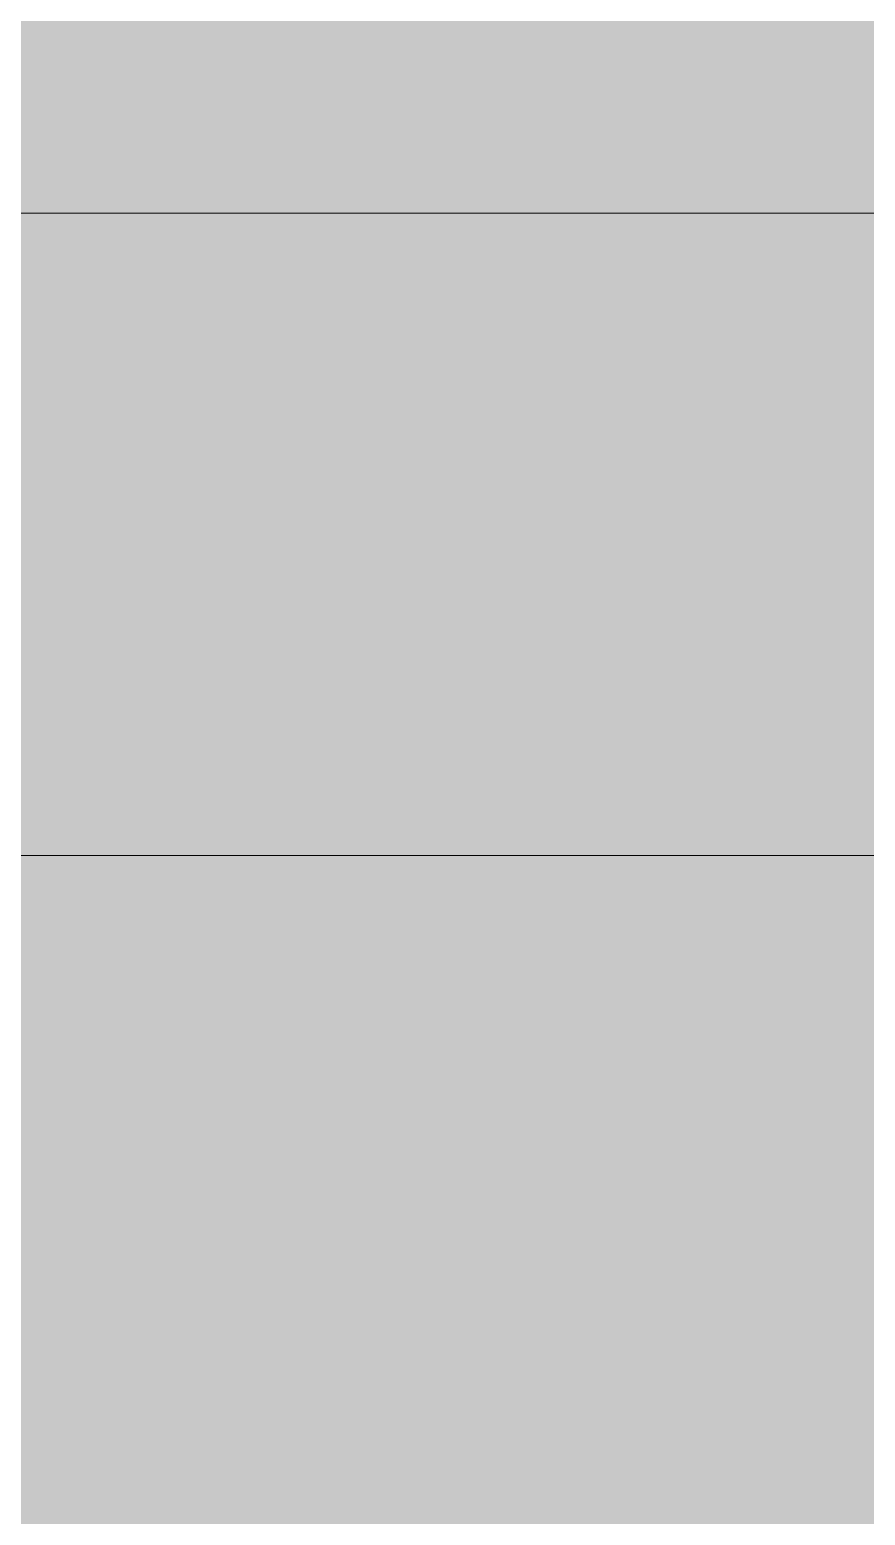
# Model space of a CAD drawing. Header units: inches. Extents: x -4169 to -1846, y 9706 to 12377.
# Drawn here: x -3407.47 to -3405.19, y 10393.077 to 10397.132 of the extents above; entities that cross this region are included whole.
import ezdxf

# ---------------------------------------------------------------- set-up
doc = ezdxf.new("R2010")
doc.units = ezdxf.units.IN
doc.header["$MEASUREMENT"] = 0
for name, color, linetype, lineweight in [('P-PIPE', 3, 'Continuous', 9), ('P-PIPE-1', 3, 'Continuous', 5), ('S-BEAM', 12, 'Continuous', 9)]:
    doc.layers.add(name, color=color, linetype=linetype, lineweight=lineweight)

# ---------------------------------------------------------------- blocks, each defined once
blk = doc.blocks.new('Dimension Lumber - LVL - 3_5X5_5-V143-ENLARGED RCP - 1ST FLOOR PLAN')
at = {"layer": 'S-BEAM'}
h = blk.add_hatch(color=256, dxfattribs=at)
h.paths.add_polyline_path([(34.4875, -1.75), (34.4875, 1.75), (23.1494, 1.75), (23.1494, -1.75), (31.7074, -1.75)], flags=0)
h.paths.add_polyline_path([(20.7744, -1.75), (20.7744, 1.75), (19.0213, 1.75), (19.0213, -1.75)], flags=0)
h.paths.add_polyline_path([(16.6463, -1.75), (16.6463, 1.75), (14.7787, 1.75), (14.7787, -1.75), (15.7098, -1.75)], flags=0)
h.paths.add_polyline_path([(12.4037, -1.75), (12.4037, 1.75), (-34.7625, 1.75), (-34.7625, -1.75), (5.6556, -1.75)], flags=0)

msp = doc.modelspace()

# ---------------------------------------------------------------- hatches: boundary and pattern name
at = {"layer": 'P-PIPE-1'}
h = msp.add_hatch(color=256, dxfattribs=at)
h.paths.add_polyline_path([(-3435.3237, 10396.6305), (-2798.2302, 10396.6588), (-2798.2302, 10397.818), (-3435.3237, 10397.818), (-3435.3237, 10396.6315)], flags=0)
h.paths.add_polyline_path([(-2518.7369, 10396.6305), (-2512.4735, 10396.6305), (-2512.4735, 10397.818), (-2721.6802, 10397.818), (-2721.6802, 10396.6305), (-2535.6199, 10396.6305)], flags=0)
h.paths.add_polyline_path([(-2740.8802, 10396.6305), (-2740.6302, 10396.6305), (-2740.6302, 10397.818), (-2740.8802, 10397.818), (-2740.8802, 10396.6612)], flags=0)
h.paths.add_polyline_path([(-2779.2802, 10396.6305), (-2779.0302, 10396.6596), (-2779.0302, 10397.818), (-2779.2802, 10397.818), (-2779.2802, 10396.6596)], flags=0)
h = msp.add_hatch(color=256, dxfattribs=at)
h.paths.add_polyline_path([(-2957.6945, 10393.69), (-2798.2302, 10393.69), (-2798.2302, 10394.8775), (-3435.3237, 10394.8775), (-3435.3237, 10393.69), (-2966.1359, 10393.69)], flags=0)
h.paths.add_polyline_path([(-2516.4735, 10393.69), (-2516.4735, 10394.8775), (-2721.6802, 10394.8688), (-2721.6802, 10393.69), (-2518.7369, 10393.69)], flags=0)
h.paths.add_polyline_path([(-2740.6302, 10393.69), (-2740.6302, 10394.8775), (-2740.8802, 10394.8679), (-2740.8802, 10393.69)], flags=0)
h.paths.add_polyline_path([(-2779.0302, 10393.69), (-2779.0302, 10394.8775), (-2779.2802, 10394.8663), (-2779.2802, 10393.69)], flags=0)
h = msp.add_hatch(color=256, dxfattribs=at)
h.paths.add_polyline_path([(-2956.1737, 10392.5025), (-2798.2302, 10392.5309), (-2798.2302, 10393.69), (-3435.3237, 10393.69), (-3435.3237, 10392.5025), (-2957.6945, 10392.5025)], flags=0)
h.paths.add_polyline_path([(-2516.4735, 10392.5025), (-2516.4735, 10393.69), (-2721.6802, 10393.69), (-2721.6802, 10392.5025), (-2518.7369, 10392.5025)], flags=0)
h.paths.add_polyline_path([(-2740.6302, 10392.5025), (-2740.6302, 10393.69), (-2740.8802, 10393.69), (-2740.8802, 10392.5025)], flags=0)
h.paths.add_polyline_path([(-2779.0302, 10392.5025), (-2779.0302, 10393.69), (-2779.2802, 10393.69), (-2779.2802, 10392.5025)], flags=0)

# ---------------------------------------------------------------- linework, layer by layer
at = {"layer": 'P-PIPE'}
for p, q in [((-2798.2302, 10396.6305), (-3435.3237, 10396.6305)), ((-3435.3237, 10394.8775), (-2798.2302, 10394.8775))]:
    msp.add_line(p, q, dxfattribs=at)

# ---------------------------------------------------------------- block references
at = {"layer": 'S-BEAM', "rotation": 270}
msp.add_blockref('Dimension Lumber - LVL - 3_5X5_5-V143-ENLARGED RCP - 1ST FLOOR PLAN', (-3405.9237, 10415.6519), dxfattribs=at)

doc.saveas('drawing.dxf')
